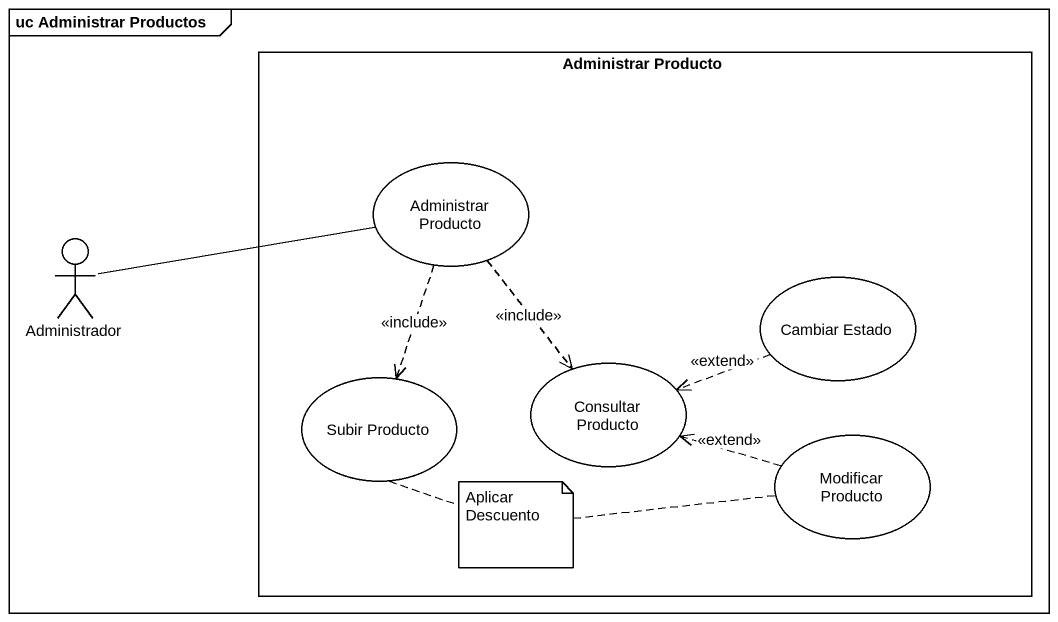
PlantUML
@startuml
mainframe uc Administrar Productos
rectangle "Administrar Producto" as Administrar_Producto {
  usecase "Administrar Producto" as Administrar_Producto_2
  usecase "Cambiar Estado" as Cambiar_Estado
  usecase "Consultar Producto" as Consultar_Producto
  usecase "Subir Producto" as Subir_Producto
  usecase "Modificar Producto" as Modificar_Producto
}
actor Administrador
Administrar_Producto_2 ..> Consultar_Producto : <<include>>
Administrar_Producto_2 ..> Subir_Producto : <<include>>
Administrador -right- Administrar_Producto_2
Cambiar_Estado .left.> Consultar_Producto : <<extend>>
Modificar_Producto .left.> Consultar_Producto : <<extend>>
note as N1
  Aplicar Descuento
end note
N1 .. Modificar_Producto
N1 .. Subir_Producto
@enduml
